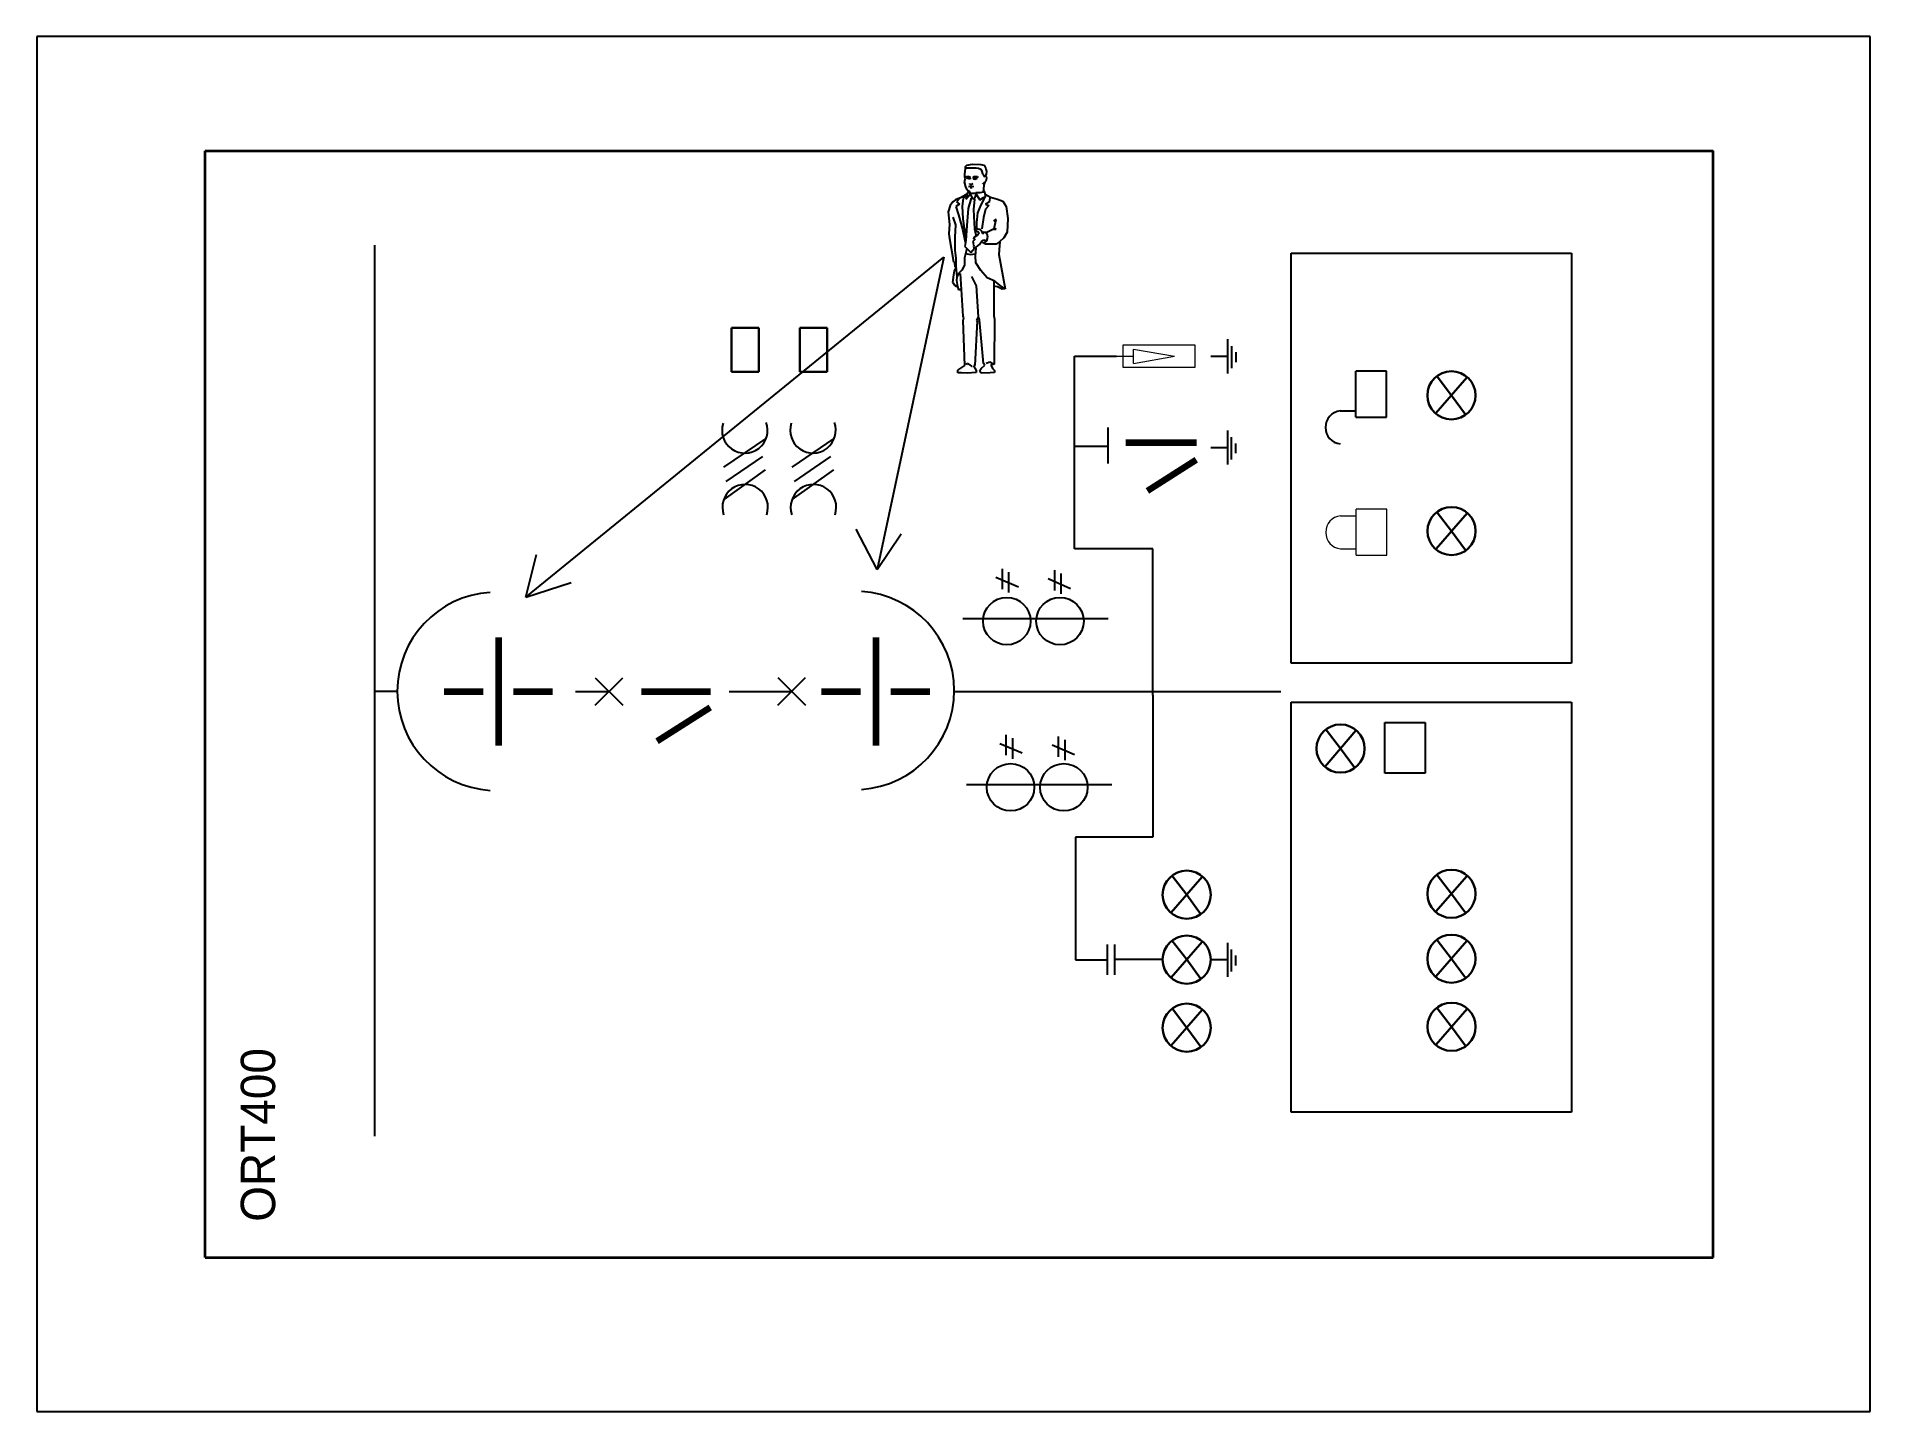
# Model space of a CAD drawing. Header units: millimetres. Extents: x 0 to 1600, y 0 to 1200.
import ezdxf

# ---------------------------------------------------------------- set-up
doc = ezdxf.new("R2010")
doc.units = ezdxf.units.MM
doc.layers.add('6-家具-143', color=143, linetype='Continuous')
doc.layers.add('TOPOVERLAY', color=2, linetype='Continuous')

msp = doc.modelspace()

# ---------------------------------------------------------------- linework, layer by layer
for p, q in [((1600, 1200), (0, 1200)), ((0, 1200), (0, 0)), ((1600, 0), (1600, 1200)), ((426.7, 710.8), (791.6, 1007.6)), ((791.6, 1007.6), (733.4, 734.8)), ((733.4, 734.8), (715, 770)), ((733.4, 734.8), (754.3, 766.1)), ((426.7, 710.8), (436.2, 748)), ((426.7, 710.8), (466.4, 723.5)), ((0, 0), (1600, 0))]:
    msp.add_line(p, q)
at = {"color": 5, "lineweight": 35}
for p, q in [((146.9, 134.2), (146.9, 1100.2)), ((146.9, 1100.2), (1462.9, 1100.2)), ((1462.9, 134.2), (1462.9, 1100.2)), ((146.9, 134.2), (1462.9, 134.2))]:
    msp.add_line(p, q, dxfattribs=at)
at = {"color": 56}
for p, q in [((295, 240.3), (295, 1017.9)), ((1039.5, 906.1), (1039.5, 935.8)), ((1042.9, 910.6), (1042.9, 929.9)), ((905.6, 752.8), (905.6, 921)), ((905.6, 921), (942.3, 921)), ((1024.6, 921.1), (1039.4, 921.1)), ((1046.6, 916), (1046.6, 924.6)), ((935, 827.3), (935, 858.8)), ((1039.4, 826.5), (1039.4, 856.1)), ((1042.7, 831), (1042.7, 850.3)), ((935, 842.1), (905.6, 842.1)), ((1024.5, 841.5), (1039.3, 841.5)), ((1046.5, 836.4), (1046.5, 844.9)), ((974, 752.8), (905.6, 752.8)), ((974, 625.1), (974, 752.8)), ((487.3, 616.3), (511.5, 640.4)), ((487.3, 640.4), (511.5, 616.3)), ((646.6, 640.5), (670.9, 616.3)), ((646.6, 616.3), (670.9, 640.5)), ((314.7, 628.4), (295, 628.4)), ((470.1, 628.4), (499.4, 628.4)), ((604.2, 628.4), (658.8, 628.4)), ((800.6, 628.4), (1085.7, 628.4)), ((974, 625.1), (974, 501.2)), ((974, 501.2), (906.5, 501.2)), ((906.5, 501.2), (906.5, 394.2)), ((934.5, 380.9), (934.5, 407.5)), ((940.8, 380.9), (940.8, 407.5)), ((1039.4, 379.4), (1039.4, 409)), ((1042.7, 383.9), (1042.7, 403.2)), ((906.5, 394.2), (934.5, 394.2)), ((982.4, 394.3), (940.8, 394.3)), ((1024.5, 394.3), (1039.3, 394.3)), ((1046.5, 389.2), (1046.5, 397.8))]:
    msp.add_line(p, q, dxfattribs=at)
at = {"color": 252}
for p, q in [((1094.6, 653.1), (1094.6, 1011.1)), ((1094.6, 1011.1), (1339.2, 1011.1)), ((1339.2, 1011.1), (1339.2, 653.1)), ((636.2, 849.3), (599.4, 824.1)), ((695.7, 849.3), (658.9, 824.1)), ((601.7, 811.7), (633.5, 833.6)), ((661.2, 811.7), (693, 833.6)), ((599.8, 796), (636.1, 821.9)), ((659.3, 796), (695.6, 821.9)), ((837, 728.1), (856.6, 719.7)), ((842.7, 717.7), (842.7, 735.5)), ((848.3, 714.8), (848.3, 732.5)), ((882.6, 726.9), (902.2, 718.4)), ((888.3, 716.4), (888.3, 734.2)), ((893.9, 713.5), (893.9, 731.3)), ((808, 692.1), (934.9, 692.1)), ((1339.2, 653.1), (1094.6, 653.1)), ((1094.6, 261.3), (1094.6, 619.2)), ((1094.6, 619.2), (1339.2, 619.2)), ((1339.2, 619.2), (1339.2, 261.3)), ((1176.4, 557.2), (1176.4, 601.3)), ((1176.4, 601.3), (1211.7, 601.3)), ((1211.7, 601.3), (1211.7, 557.2)), ((840.4, 583.1), (860, 574.7)), ((846, 572.7), (846, 590.4)), ((851.7, 569.7), (851.7, 587.5)), ((886, 581.9), (905.6, 573.4)), ((891.6, 571.4), (891.6, 589.2)), ((897.3, 568.5), (897.3, 586.3)), ((811.4, 547.1), (938.3, 547.1)), ((1211.7, 557.2), (1176.4, 557.2)), ((1339.2, 261.3), (1094.6, 261.3))]:
    msp.add_line(p, q, dxfattribs=at)
at = {"color": 250, "lineweight": 30}
for p, q in [((665.9, 907.5), (665.9, 945.8)), ((665.9, 945.8), (689.7, 945.8)), ((689.7, 945.8), (689.7, 907.5)), ((689.7, 907.5), (665.9, 907.5)), ((950.3, 845.6), (1012, 845.6)), ((1234.6, 768.4), (1222, 784.7)), ((1221.1, 752.8), (1248.1, 783.9)), ((1234.6, 768.4), (1246.8, 751.7)), ((1124.2, 563), (1151.2, 594.2)), ((1137.7, 578.6), (1125.1, 594.9)), ((1137.7, 578.6), (1149.9, 562)), ((990, 435.4), (1017, 466.6)), ((1003.5, 451), (990.9, 467.4)), ((1221, 436.2), (1248, 467.3)), ((1234.5, 451.8), (1222, 468.1)), ((1003.5, 451), (1015.6, 434.4)), ((1234.5, 451.8), (1246.7, 435.1)), ((990, 378.8), (1017, 409.9)), ((1003.5, 394.3), (990.9, 410.7)), ((1221, 379.5), (1248, 410.7)), ((1234.5, 395.1), (1222, 411.4)), ((1003.5, 394.3), (1015.6, 377.7)), ((1234.5, 395.1), (1246.7, 378.5)), ((1234.6, 335.7), (1222, 352)), ((990, 319.4), (1017, 350.5)), ((1003.5, 334.9), (991, 351.3)), ((1221.1, 320.1), (1248.1, 351.3)), ((1003.5, 334.9), (1015.7, 318.3)), ((1234.6, 335.7), (1246.8, 319.1))]:
    msp.add_line(p, q, dxfattribs=at)
at = {"color": 56, "lineweight": 20}
for p, q in [((1010.8, 930.6), (947.7, 930.6)), ((947.7, 930.6), (947.7, 911.4)), ((1010.8, 911.4), (1010.8, 930.6)), ((942.3, 921), (957.1, 921)), ((957.1, 914.6), (957.1, 927.3)), ((957.1, 927.3), (992.8, 921)), ((957.1, 914.6), (992.8, 921)), ((947.7, 911.4), (1010.8, 911.4))]:
    msp.add_line(p, q, dxfattribs=at)
at = {"color": 88}
for p, q in [((1151.2, 867.7), (1151.2, 907.9)), ((1177.9, 907.9), (1151.2, 907.9)), ((1177.9, 867.7), (1177.9, 907.9)), ((1137.4, 873.4), (1151.2, 873.4)), ((1151.2, 867.7), (1177.9, 867.7))]:
    msp.add_line(p, q, dxfattribs=at)
at = {"color": 1, "lineweight": 30}
for p, q in [((1221, 871.3), (1248, 902.5)), ((1234.5, 886.9), (1222, 903.2)), ((1234.5, 886.9), (1246.7, 870.3))]:
    msp.add_line(p, q, dxfattribs=at)
at = {"color": 250, "lineweight": 100}
for p, q in [((950.3, 845.6), (1012, 845.6)), ((355.7, 628.4), (389.6, 628.4)), ((369.4, 628.4), (389.6, 628.4)), ((416.2, 628.4), (439.3, 628.4)), ((416.2, 628.4), (450.1, 628.4)), ((527.9, 628.3), (588, 628.3)), ((527.9, 628.3), (588, 628.3)), ((684.9, 628.4), (718.8, 628.4)), ((698.6, 628.4), (718.8, 628.4)), ((745.4, 628.4), (779.3, 628.4)), ((745.4, 628.4), (768.5, 628.4))]:
    msp.add_line(p, q, dxfattribs=at)
at = {"color": 3, "lineweight": 30}
msp.add_line((969.3, 803.5), (1011.7, 830.5), dxfattribs=at)
at = {"color": 18, "lineweight": 0}
for p, q in [((1151.5, 747.3), (1151.5, 787.4)), ((1178.2, 787.4), (1151.5, 787.4)), ((1178.2, 747.3), (1178.2, 787.4)), ((1137.7, 781.7), (1151.5, 781.7)), ((1137.7, 753), (1151.5, 753)), ((1151.5, 747.3), (1178.2, 747.3))]:
    msp.add_line(p, q, dxfattribs=at)
at = {"color": 1, "lineweight": 30}
msp.add_circle((1234.5, 886.9), 21, dxfattribs=at)
at = {"color": 250, "lineweight": 30}
for centre in [(1234.6, 768.4), (1137.7, 578.6), (1003.5, 451), (1234.5, 451.8), (1234.5, 395.1), (1003.5, 394.3), (1003.5, 334.9), (1234.6, 335.7)]:
    msp.add_circle(centre, 21, dxfattribs=at)
at = {"color": 252}
for centre in [(846.5, 689.8), (892.9, 689.8), (849.8, 544.8), (896.3, 544.8)]:
    msp.add_circle(centre, 20.7, dxfattribs=at)
at = {"color": 88}
msp.add_arc((1139, 858.9), 14.5, 96.3558, 263.6442, dxfattribs=at)
at = {"color": 252}
for centre, start, end in [((617.9, 856.4), 162.0487, 20.1121), ((677.4, 856.4), 162.0487, 20.1121), ((618.2, 789.2), 340.9683, 199.0317), ((677.8, 789.2), 340.9683, 199.0317)]:
    msp.add_arc(centre, 19.9, start, end, dxfattribs=at)
at = {"color": 18, "lineweight": 0}
msp.add_arc((1139.3, 767.3), 14.5, 96.3558, 263.6442, dxfattribs=at)
at = {"color": 56}
for centre, start, end in [((401.3, 628.5), 93.7682, 266.2318), ((714, 629.3), 273.7682, 86.2318)]:
    msp.add_arc(centre, 86.6, start, end, dxfattribs=at)
at = {"layer": '6-家具-143', "color": 143}
for p, q in [((811.7, 1087.9), (816.7, 1088.8)), ((816.7, 1088.8), (823.9, 1088.4)), ((823.9, 1088.4), (826.7, 1087.7)), ((809.7, 1073.3), (810.4, 1076.2)), ((810.7, 1068.9), (809.7, 1073.3)), ((809.8, 1080.2), (810.6, 1084.5)), ((809.8, 1077.4), (809.8, 1080.2)), ((810.4, 1076.2), (809.8, 1077.4)), ((810.4, 1086.6), (811.7, 1087.9)), ((810.6, 1084.5), (810.4, 1086.6)), ((810.5, 1077.7), (812.6, 1078.1)), ((810.8, 1084.8), (811.3, 1085.4)), ((811.2, 1076.8), (813.3, 1076.9)), ((811.3, 1085.4), (815.3, 1085.6)), ((813.4, 1075.9), (811.6, 1076.4)), ((812.4, 1076.5), (812.9, 1076.7)), ((812.6, 1078.1), (814.8, 1077.3)), ((812.9, 1076.7), (813.5, 1076.1)), ((813.3, 1076.9), (814.8, 1076.4)), ((814.4, 1075.8), (813.4, 1075.9)), ((814.8, 1076.4), (814.4, 1075.8)), ((815.3, 1085.6), (819.7, 1085.5)), ((816.9, 1077.2), (818.1, 1078.1)), ((817.8, 1076.8), (817, 1076.4)), ((817, 1076.4), (817.5, 1075.8)), ((817.5, 1075.8), (818.7, 1075.7)), ((819.4, 1077), (817.8, 1076.8)), ((817.8, 1076), (818.3, 1076.4)), ((818.1, 1078.1), (821, 1077.9)), ((818.3, 1076.4), (819.1, 1076.2)), ((818.7, 1075.7), (820.6, 1076.4)), ((820.6, 1076.9), (819.4, 1077)), ((819.7, 1085.5), (821.7, 1085.1)), ((821, 1077.9), (821.4, 1077.1)), ((821.7, 1085.1), (823.8, 1084.3)), ((823.8, 1084.3), (824.8, 1082.2)), ((824.8, 1082.2), (825.2, 1080.3)), ((825.2, 1080.3), (826.2, 1079.3)), ((825.8, 1071.6), (825.7, 1072.1)), ((826.2, 1079.3), (826.2, 1078.5)), ((826.2, 1078.5), (826.6, 1078.3)), ((827.1, 1072.7), (826.4, 1071.9)), ((827.4, 1072.9), (826.5, 1070.6)), ((826.6, 1077.6), (827.1, 1078.2)), ((826.7, 1087.7), (828.2, 1085)), ((827.1, 1078.2), (827.9, 1078.5)), ((828.1, 1073.8), (827.1, 1072.7)), ((828.6, 1079.9), (827.9, 1078.6)), ((827.9, 1078.5), (828.6, 1077.9)), ((828.6, 1075.1), (828.1, 1073.8)), ((828.2, 1085), (828.9, 1082.2)), ((828.9, 1082.2), (828.6, 1079.9)), ((828.6, 1077.9), (828.9, 1076.9)), ((828.9, 1076.9), (828.6, 1075.1)), ((801.8, 1057.5), (799.3, 1055.7)), ((806.6, 1059.5), (801.8, 1057.5)), ((805.6, 1059.1), (802.7, 1055.7)), ((811.6, 1062.5), (806.6, 1059.5)), ((808.4, 1058.6), (807.7, 1052)), ((810.7, 1061.4), (808.4, 1058.6)), ((811.9, 1066.4), (810.7, 1068.9)), ((812.1, 1064.1), (810.7, 1058.2)), ((810.7, 1058.2), (814.3, 1062.1)), ((812.9, 1065.2), (811.9, 1066.4)), ((812.7, 1064.6), (812.1, 1064.1)), ((813.6, 1064.6), (812.7, 1064.6)), ((815.5, 1058.9), (812.7, 1050)), ((812.9, 1064.2), (812.8, 1063.9)), ((812.8, 1063.9), (815, 1063.6)), ((813.9, 1065), (812.9, 1065.2)), ((813.2, 1069.1), (814.8, 1069.5)), ((813.9, 1071.7), (814.1, 1071.2)), ((814.5, 1064), (813.9, 1065)), ((814.1, 1071.2), (816.2, 1071.3)), ((814.3, 1062.1), (815.9, 1063.5)), ((814.5, 1068.4), (816.2, 1068.3)), ((814.8, 1069.5), (815.6, 1069.4)), ((814.9, 1062.1), (816.3, 1059)), ((815.6, 1069.4), (817.6, 1069.2)), ((815.9, 1063.5), (819.1, 1063.5)), ((816.2, 1071.3), (817.2, 1071.8)), ((816.3, 1059), (817, 1058.4)), ((817, 1058.4), (818.6, 1059.1)), ((818.3, 1058.1), (817.5, 1049.2)), ((818.6, 1059.1), (819.8, 1061.8)), ((819.1, 1063.5), (823, 1057.6)), ((823.1, 1063.7), (819.6, 1063.7)), ((823, 1057.6), (826.2, 1059.6)), ((826.2, 1064.2), (823.1, 1063.7)), ((827.8, 1061.1), (823.9, 1053.2)), ((826.4, 1071.9), (825.8, 1071.6)), ((825.8, 1064.8), (826.2, 1064.2)), ((826.1, 1066.8), (825.9, 1064.8)), ((826.5, 1070.6), (826.1, 1066.8)), ((826.2, 1059.6), (828.1, 1060.8)), ((827.2, 1064.9), (826.3, 1064.8)), ((827.5, 1062.7), (827.2, 1064.9)), ((828.1, 1060.8), (827.5, 1062.7)), ((828.2, 1062.3), (832.3, 1060)), ((831.6, 1059.3), (831, 1055.4)), ((832.3, 1060), (838.3, 1058)), ((838.3, 1058), (843, 1056.4)), ((843, 1056.4), (846, 1051.8)), ((797.2, 1052.7), (795.4, 1047)), ((795.4, 1047), (796.5, 1036.1)), ((799.3, 1055.7), (797.2, 1052.7)), ((802, 1035.6), (799.7, 1042.5)), ((805.2, 1053.9), (802, 1051.6)), ((802, 1051.6), (804.5, 1044.5)), ((802.7, 1055.7), (805.2, 1053.9)), ((804.5, 1044.5), (807.9, 1032)), ((807.7, 1052), (808.2, 1040.9)), ((808.2, 1040.9), (810.4, 1024.9)), ((812.7, 1050), (811.6, 1035.2)), ((817.5, 1049.2), (818.1, 1037.5)), ((820.9, 1046.3), (820.2, 1037.4)), ((823.9, 1053.2), (820.9, 1046.3)), ((826.2, 1042), (824.6, 1032.2)), ((828, 1049.3), (826.2, 1042)), ((831, 1055.4), (828, 1053.9)), ((828, 1053.9), (830.7, 1052.7)), ((830.7, 1052.7), (828, 1049.3)), ((837.3, 1040.4), (834.8, 1038.8)), ((835.5, 1032.4), (837.3, 1040.4)), ((846, 1051.8), (847.4, 1041.3)), ((847.4, 1041.3), (846.9, 1029.2)), ((796.5, 1036.1), (795.8, 1028.1)), ((795.8, 1028.1), (796.1, 1025.6)), ((796.1, 1025.6), (799.9, 1003.5)), ((801.5, 1025.1), (802, 1035.6)), ((801.5, 1019), (801.5, 1025.1)), ((807.9, 1032), (810, 1022.2)), ((811.6, 1035.2), (810.9, 1022.2)), ((817.7, 1024.8), (817.5, 1023.3)), ((821, 1026.7), (817.7, 1024.8)), ((818.1, 1037.5), (818.3, 1032.3)), ((818.3, 1032.3), (819.5, 1026.9)), ((820.3, 1032.2), (819.8, 1031.3)), ((819.8, 1031.3), (820.2, 1030.2)), ((820.2, 1037.4), (820, 1032.7)), ((820.2, 1030.2), (821.6, 1029.6)), ((822.1, 1031.8), (820.3, 1032.2)), ((822.5, 1028.4), (821, 1026.7)), ((821.6, 1029.6), (822.5, 1028.4)), ((823.3, 1031.8), (822.1, 1031.8)), ((824.6, 1030.3), (823.3, 1031.8)), ((825.5, 1028.1), (824.6, 1030.3)), ((826.4, 1028), (825.5, 1028.1)), ((825.9, 1029.2), (829.6, 1029.7)), ((827.3, 1029), (825.9, 1029.2)), ((829.4, 1027.9), (827.3, 1029)), ((829.1, 1021.7), (830, 1024.9)), ((830, 1024.9), (829.4, 1027.9)), ((829.6, 1029.7), (834.4, 1032)), ((834.4, 1032), (837.1, 1032)), ((837.1, 1032), (835.5, 1032.4)), ((844, 1024.5), (840.1, 1021)), ((846.9, 1029.2), (844, 1024.5)), ((801.5, 1013.3), (801.5, 1019)), ((802.2, 1006.5), (801.5, 1013.3)), ((810.4, 1010.3), (809.5, 1006.9)), ((810.9, 1022.2), (810, 1016.9)), ((810, 1022.2), (810.4, 1019.9)), ((810, 1016.9), (815, 1011.7)), ((811.6, 1015.1), (810.4, 1010.3)), ((810.9, 1010.6), (814.5, 1009.7)), ((814.5, 1009.7), (819.1, 1010.3)), ((815, 1011.7), (818.6, 1015.6)), ((818.8, 1023.1), (816.8, 1021.1)), ((816.8, 1021.1), (817, 1020.4)), ((817, 1020.4), (817.6, 1019.8)), ((817.6, 1019.8), (817, 1018.8)), ((817, 1018.8), (817.7, 1018)), ((817.5, 1023.3), (818.8, 1023.1)), ((817.7, 1018), (817.5, 1016.6)), ((817.5, 1016.6), (818.1, 1015.7)), ((818.1, 1015.7), (819.8, 1016.2)), ((819.3, 1008.7), (819.8, 1015.3)), ((819.6, 1002.6), (819.3, 1008.7)), ((819.8, 1016.2), (822.7, 1018.5)), ((822.7, 1018.5), (824.4, 1021.1)), ((824.4, 1021.1), (826.4, 1022.6)), ((827.8, 1019), (825.3, 1020.4)), ((826.4, 1022.6), (828.5, 1022)), ((827.1, 1020.6), (829.1, 1021.7)), ((831.2, 1018.8), (827.8, 1019)), ((837.1, 1018.8), (831.2, 1018.8)), ((840.1, 1021), (837.1, 1018.8)), ((840.1, 1017.6), (839.6, 1009.7)), ((839.6, 1009.7), (845.1, 979.8)), ((840.3, 1020.6), (840.1, 1017.6)), ((799.9, 992.1), (799, 985.3)), ((799.9, 1003.5), (800.9, 1003)), ((800.7, 995.6), (799.9, 992.1)), ((802.2, 998.8), (800.7, 995.6)), ((800.9, 1003), (801.3, 999.2)), ((801.3, 999.2), (802, 999.2)), ((802, 999.2), (802.7, 999.2)), ((802.2, 999.4), (802.2, 1006.5)), ((803.1, 990.5), (802.2, 999.4)), ((804.7, 993.5), (802.9, 990.1)), ((807.2, 996.2), (804.7, 993.5)), ((808.5, 955.9), (806.1, 993.2)), ((809.5, 1000.5), (807.2, 996.2)), ((809.5, 1006.9), (809.5, 1000.5)), ((823.9, 996), (819.6, 1002.6)), ((829.4, 989.6), (823.9, 996)), ((799, 985.3), (799.8, 985.1)), ((799.8, 985.1), (800.3, 983.7)), ((800.3, 983.7), (801.2, 983.5)), ((801.2, 983.5), (801.5, 982.5)), ((801.5, 982.5), (803.2, 982)), ((802.9, 990.1), (802.5, 987.1)), ((802.5, 987.1), (803.6, 981.9)), ((803.6, 981.9), (804.3, 978.9)), ((804.3, 978.9), (806.8, 979.8)), ((820.2, 982.5), (815.9, 990.5)), ((821.8, 955.3), (820.2, 982.5)), ((836.2, 986.6), (829.4, 989.6)), ((835.1, 987.3), (835.1, 956.4)), ((838.5, 981.6), (835.3, 982.3)), ((840.8, 982.8), (836.2, 986.6)), ((842.6, 979.6), (838.5, 981.6)), ((844.2, 980.5), (840.8, 982.8)), ((845.1, 979.8), (842.6, 979.6)), ((809, 954.5), (808.5, 955.9)), ((808.5, 952.1), (809, 954.5)), ((809.8, 913), (808.5, 952.1)), ((820.7, 951.9), (818.6, 913)), ((821.3, 954.8), (820.2, 952.1)), ((820.2, 952.1), (820.7, 951.9)), ((822.6, 952.7), (821.8, 955.3)), ((826.3, 914.6), (822.6, 952.7)), ((835.1, 956.4), (835.9, 953.5)), ((835.9, 953.5), (835.4, 914.1)), ((803.7, 909), (809.8, 913)), ((811.4, 913.5), (811.9, 914.9)), ((811.9, 914.9), (815.7, 912.5)), ((815.7, 912.5), (816.2, 912.5)), ((818.6, 913), (817.5, 912.7)), ((817.5, 912.7), (819.7, 908.5)), ((824.2, 910.3), (827.4, 913.3)), ((827.4, 913.3), (826.3, 914.6)), ((828.5, 915.1), (831.7, 916.2)), ((831.7, 916.2), (834.3, 914.6)), ((835.4, 914.1), (832.7, 913.3)), ((832.7, 913.3), (834.3, 910.1)), ((803.7, 906.6), (803.7, 909)), ((806.9, 906.6), (803.7, 906.6)), ((811.9, 906.3), (806.9, 906.6)), ((819.7, 906.9), (811.9, 906.3)), ((819.7, 908.5), (819.7, 906.9)), ((823.1, 908.5), (824.2, 910.3)), ((824.2, 906.3), (823.1, 908.5)), ((831.9, 906.6), (824.2, 906.3)), ((835.9, 906.9), (831.9, 906.6)), ((834.3, 910.1), (835.9, 908.5)), ((835.9, 908.5), (835.9, 906.9))]:
    msp.add_line(p, q, dxfattribs=at)
at = {"layer": 'TOPOVERLAY', "color": 3, "linetype": 'Continuous', "lineweight": 30}
for p, q in [((606.3, 907.5), (606.3, 945.8)), ((606.3, 945.8), (630.2, 945.8)), ((630.2, 945.8), (630.2, 907.5)), ((630.2, 907.5), (606.3, 907.5))]:
    msp.add_line(p, q, dxfattribs=at)
at = {"layer": 'TOPOVERLAY', "color": 3, "linetype": 'Continuous', "lineweight": 100}
for p, q in [((969.3, 803.5), (1011.7, 830.5)), ((402.9, 675.6), (402.9, 581.2)), ((732.1, 675.6), (732.1, 581.2))]:
    msp.add_line(p, q, dxfattribs=at)
at = {"layer": 'TOPOVERLAY', "color": 250, "linetype": 'Continuous', "lineweight": 100}
msp.add_line((541.4, 585.1), (587.6, 614.5), dxfattribs=at)
msp.add_line((541.4, 585.1), (587.6, 614.5), dxfattribs=at)

# ---------------------------------------------------------------- texts
at = {"insert": (178.1, 165.5), "char_height": 30, "width": 3011.936, "attachment_point": 1, "rotation": 90}
msp.add_mtext('ORT400', dxfattribs=at)

doc.saveas('drawing.dxf')
